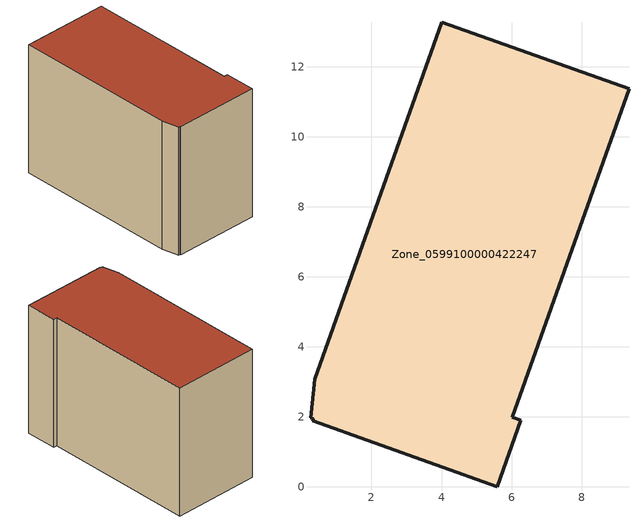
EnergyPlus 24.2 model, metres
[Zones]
Zone_0599100000422247
 floor ground (C_G): 0.38,3.07 4.01,13.28 9.36,11.38 6.02,1.99 6.27,1.9 5.59,0 0.32,1.89 0.34,1.95 0.26,1.98 z0.42
 wall outside (C_F): 6.27,1.9 6.02,1.99 9.36,11.38 4.01,13.28 0.38,3.07 0.26,1.98 0.34,1.95 0.32,1.89 5.59,0 6.27,1.9 z0.42:9.05
 roof outside (C_R): 0.32,1.89 5.59,0 6.27,1.9 6.02,1.99 9.36,11.38 4.01,13.28 0.38,3.07 0.26,1.98 0.34,1.95 z9.05
[BUILDING]
Pand.0599100000422247: North Axis=0; Terrain=City; Loads Convergence Tolerance Value=0.04; Temperature Convergence Tolerance Value=0.4; Solar Distribution=FullExterior; Maximum Number of Warmup Days=25; Minimum Number of Warmup Days=1
[Site:Location]
Rotterdam.The.Hague.AP_ZH_NLD Design_Conditions: Latitude=51.96; Longitude=4.45; Time Zone=1; Elevation=-4.5
[SITE:GROUNDTEMPERATURE:BUILDINGSURFACE]
18, 18, 18, 18, 18, 18, 18, 18, 18, 18, 18, 18
[MATERIAL] Thermal Absorptance=0.9; Solar Absorptance=0.7; Visible Absorptance=0.7
Name | Roughness | Thickness | Conductivity | Density | Specific Heat
G.TC.1992-2005 | MediumSmooth | 0.15 | 0.06 | 540 | 1210
F.TC.1992-2005 | Rough | 0.3 | 0.12 | 1920 | 840
R.TC.1992-2005 | MediumRough | 0.2 | 0.08 | 1500 | 1000
[CONSTRUCTION]
C_G: G.TC.1992-2005
C_F: F.TC.1992-2005
C_R: R.TC.1992-2005
[ZONE]
Zone_0599100000422247: Type=1; Multiplier=1; Ceiling Height=Autocalculate; Volume=Autocalculate; Floor Area=autocalculate; Part of Total Floor Area=Yes
[ZONEINFILTRATION:DESIGNFLOWRATE]
Infil_Zone_0599100000422247: Zone or ZoneList or Space or SpaceList=Zone_0599100000422247; Schedule=AlwaysOn; Design Flow Rate Calculation Method=Flow/Area; Flow Rate per Floor Area=0.0015; Constant Term Coefficient=1; Temperature Term Coefficient=0; Velocity Term Coefficient=0; Velocity Squared Term Coefficient=0
[HVACTEMPLATE:ZONE:IDEALLOADSAIRSYSTEM]
Zone_0599100000422247: Maximum Heating Supply Air Temperature=50; Minimum Cooling Supply Air Temperature=13; Maximum Heating Supply Air Humidity Ratio=0.0156; Minimum Cooling Supply Air Humidity Ratio=0.0077; Heating Limit=NoLimit; Cooling Limit=NoLimit; Dehumidification Control Type=ConstantSensibleHeatRatio; Cooling Sensible Heat Ratio=0.7; Dehumidification Setpoint=60; Humidification Control Type=None; Humidification Setpoint=30; Outdoor Air Method=None; Outdoor Air Flow Rate per Person=0.00944; Outdoor Air Flow Rate per Zone Floor Area=0; Outdoor Air Flow Rate per Zone=0; Demand Controlled Ventilation Type=None; Outdoor Air Economizer Type=NoEconomizer; Heat Recovery Type=None; Sensible Heat Recovery Effectiveness=0.7; Latent Heat Recovery Effectiveness=0.65
[ZONECONTROL:THERMOSTAT]
ThermostatControl_Zone_0599100000422247: Zone or ZoneList=Zone_0599100000422247; Control Type Schedule=DualSetpointControlType; Control 1=Thermostat_Zone_0599100000422247; Temperature Difference Between Cutout And Setpoint=0
[THERMOSTATSETPOINT:DUALSETPOINT]
Thermostat_Zone_0599100000422247: Heating Setpoint Temperature Schedule=HeatingSetpoint_Zone_0599100000422247; Cooling Setpoint Temperature Schedule=CoolingSetpoint_Zone_0599100000422247
[SCHEDULE:COMPACT]
HeatingSetpoint_Zone_0599100000422247: Through: 12/31, For: AllDays, Until: 24:00, 21
CoolingSetpoint_Zone_0599100000422247: Through: 12/31, For: AllDays, Until: 24:00, 24
DualSetpointControlType: Through: 12/31, For: AllDays, Until: 24:00, 4
AlwaysOn: Through: 12/31, For: AllDays, Until: 24:00, 1
